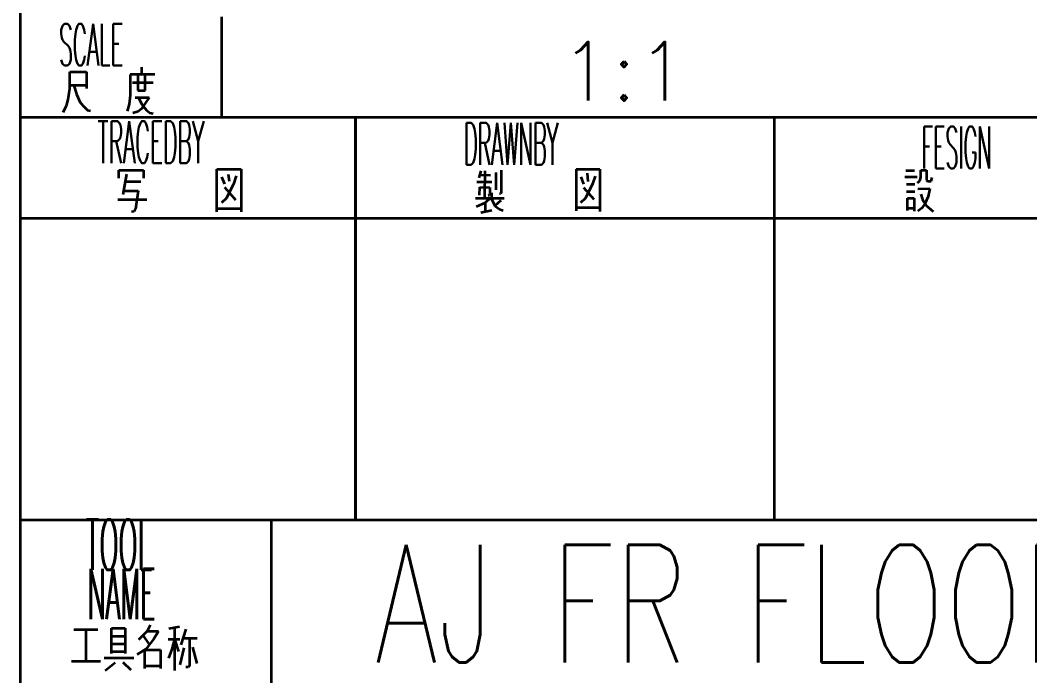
# Model space of a CAD drawing. Header units: millimetres. Extents: x 1333 to 104182, y -63725 to -5704.
# Drawn here: x 47389.2 to 47449.4, y -63626.4 to -63587.4 of the extents above; entities that cross this region are included whole.
import ezdxf
from ezdxf.enums import TextEntityAlignment as Align

# ---------------------------------------------------------------- set-up
doc = ezdxf.new("R2010")
doc.units = ezdxf.units.MM
doc.header["$LTSCALE"] = 0.5
doc.styles.get("Standard").update_dxf_attribs({"font": 'simplex.shx'})

msp = doc.modelspace()

# ---------------------------------------------------------------- linework, layer by layer
at = {"color": 7, "lineweight": 35}
for p, q in [((47389.214, -63561.16), (47389.214, -63686.304)), ((47389.214, -63561.16), (47389.214, -63686.304)), ((47514.214, -63593.16), (47389.214, -63593.16)), ((47514.214, -63593.16), (47389.214, -63593.16)), ((47409.214, -63617.16), (47409.214, -63593.16)), ((47409.214, -63593.16), (47409.214, -63617.16)), ((47409.214, -63617.16), (47409.214, -63593.16)), ((47409.214, -63593.16), (47409.214, -63617.16)), ((47434.214, -63617.16), (47434.214, -63593.16)), ((47434.214, -63617.16), (47434.214, -63593.16)), ((47389.214, -63599.16), (47514.214, -63599.16)), ((47389.214, -63599.16), (47514.214, -63599.16)), ((47514.214, -63617.16), (47389.214, -63617.16)), ((47514.214, -63617.16), (47389.214, -63617.16)), ((47404.214, -63642.16), (47404.214, -63617.16)), ((47404.214, -63642.16), (47404.214, -63617.16))]:
    msp.add_line(p, q, dxfattribs=at)
at = {"color": 7, "lineweight": 35, "ltscale": 0.15}
msp.add_line((47401.214, -63587.16), (47401.214, -63593.16), dxfattribs=at)
msp.add_line((47401.214, -63587.16), (47401.214, -63593.16), dxfattribs=at)
at = {"color": 7, "lineweight": 35, "ltscale": 0.01048}
msp.add_line((47396.454, -63590.176), (47396.454, -63590.596), dxfattribs=at)
msp.add_line((47396.454, -63590.176), (47396.454, -63590.596), dxfattribs=at)
at = {"color": 7, "lineweight": 35, "ltscale": 0.024719}
msp.add_line((47392.169, -63591.442), (47392.169, -63590.453), dxfattribs=at)
msp.add_line((47392.169, -63591.442), (47392.169, -63590.453), dxfattribs=at)
at = {"color": 7, "lineweight": 35, "ltscale": 0.024854}
for p, q in [((47392.169, -63590.453), (47393.163, -63590.453)), ((47392.169, -63590.453), (47393.163, -63590.453)), ((47392.169, -63591.244), (47393.163, -63591.244)), ((47392.169, -63591.244), (47393.163, -63591.244))]:
    msp.add_line(p, q, dxfattribs=at)
at = {"color": 7, "lineweight": 35, "ltscale": 0.024521}
msp.add_line((47393.163, -63590.453), (47393.163, -63591.434), dxfattribs=at)
msp.add_line((47393.163, -63590.453), (47393.163, -63591.434), dxfattribs=at)
at = {"color": 7, "lineweight": 35, "ltscale": 0.031244}
msp.add_line((47395.776, -63590.596), (47395.776, -63591.845), dxfattribs=at)
msp.add_line((47395.776, -63590.596), (47395.776, -63591.845), dxfattribs=at)
at = {"color": 7, "lineweight": 35, "ltscale": 0.036694}
msp.add_line((47397.243, -63590.596), (47395.776, -63590.596), dxfattribs=at)
msp.add_line((47397.243, -63590.596), (47395.776, -63590.596), dxfattribs=at)
at = {"color": 7, "lineweight": 35, "ltscale": 0.024323}
for p, q in [((47396.225, -63590.596), (47396.225, -63591.568)), ((47396.225, -63590.596), (47396.225, -63591.568)), ((47396.675, -63591.568), (47396.675, -63590.596)), ((47396.675, -63591.568), (47396.675, -63590.596))]:
    msp.add_line(p, q, dxfattribs=at)
at = {"color": 7, "lineweight": 35, "ltscale": 0.013959}
msp.add_line((47392.413, -63591.244), (47392.563, -63591.782), dxfattribs=at)
msp.add_line((47392.413, -63591.244), (47392.563, -63591.782), dxfattribs=at)
at = {"color": 7, "lineweight": 35, "ltscale": 0.030969}
msp.add_line((47397.149, -63591.11), (47395.91, -63591.11), dxfattribs=at)
msp.add_line((47397.149, -63591.11), (47395.91, -63591.11), dxfattribs=at)
at = {"color": 7, "lineweight": 35, "ltscale": 0.016611}
msp.add_line((47392.066, -63592.098), (47392.169, -63591.442), dxfattribs=at)
msp.add_line((47392.066, -63592.098), (47392.169, -63591.442), dxfattribs=at)
at = {"color": 7, "lineweight": 35, "ltscale": 0.013629}
msp.add_line((47392.563, -63591.782), (47392.784, -63592.28), dxfattribs=at)
msp.add_line((47392.563, -63591.782), (47392.784, -63592.28), dxfattribs=at)
at = {"color": 7, "lineweight": 35, "ltscale": 0.013344}
msp.add_line((47395.776, -63591.845), (47395.713, -63592.375), dxfattribs=at)
msp.add_line((47395.776, -63591.845), (47395.713, -63592.375), dxfattribs=at)
at = {"color": 7, "lineweight": 35, "ltscale": 0.020715}
msp.add_line((47396.075, -63591.972), (47396.904, -63591.972), dxfattribs=at)
msp.add_line((47396.075, -63591.972), (47396.904, -63591.972), dxfattribs=at)
at = {"color": 7, "lineweight": 35, "ltscale": 0.011255}
msp.add_line((47396.225, -63591.568), (47396.675, -63591.568), dxfattribs=at)
msp.add_line((47396.225, -63591.568), (47396.675, -63591.568), dxfattribs=at)
at = {"color": 7, "lineweight": 35, "ltscale": 0.011421}
msp.add_line((47396.28, -63591.972), (47396.462, -63592.391), dxfattribs=at)
msp.add_line((47396.28, -63591.972), (47396.462, -63592.391), dxfattribs=at)
at = {"color": 7, "lineweight": 35, "ltscale": 0.020932}
msp.add_line((47396.904, -63591.972), (47396.439, -63592.668), dxfattribs=at)
msp.add_line((47396.904, -63591.972), (47396.439, -63592.668), dxfattribs=at)
at = {"color": 7, "lineweight": 35, "ltscale": 0.01079}
msp.add_line((47391.774, -63592.85), (47391.979, -63592.47), dxfattribs=at)
msp.add_line((47391.774, -63592.85), (47391.979, -63592.47), dxfattribs=at)
at = {"color": 7, "lineweight": 35, "ltscale": 0.009543}
msp.add_line((47391.979, -63592.47), (47392.066, -63592.098), dxfattribs=at)
msp.add_line((47391.979, -63592.47), (47392.066, -63592.098), dxfattribs=at)
at = {"color": 7, "lineweight": 35, "ltscale": 0.008799}
msp.add_line((47392.784, -63592.28), (47393.037, -63592.526), dxfattribs=at)
msp.add_line((47392.784, -63592.28), (47393.037, -63592.526), dxfattribs=at)
at = {"color": 7, "lineweight": 35, "ltscale": 0.007125}
msp.add_line((47393.037, -63592.526), (47393.234, -63592.731), dxfattribs=at)
msp.add_line((47393.037, -63592.526), (47393.234, -63592.731), dxfattribs=at)
at = {"color": 7, "lineweight": 35, "ltscale": 0.010648}
msp.add_line((47395.713, -63592.375), (47395.602, -63592.787), dxfattribs=at)
msp.add_line((47395.713, -63592.375), (47395.602, -63592.787), dxfattribs=at)
at = {"color": 7, "lineweight": 35, "ltscale": 0.011233}
msp.add_line((47396.462, -63592.391), (47396.746, -63592.739), dxfattribs=at)
msp.add_line((47396.462, -63592.391), (47396.746, -63592.739), dxfattribs=at)
at = {"color": 7, "lineweight": 35, "ltscale": 0.004316}
msp.add_line((47393.234, -63592.731), (47393.4, -63592.779), dxfattribs=at)
msp.add_line((47393.234, -63592.731), (47393.4, -63592.779), dxfattribs=at)
at = {"color": 7, "lineweight": 35, "ltscale": 0.008369}
msp.add_line((47396.249, -63592.802), (47395.933, -63592.913), dxfattribs=at)
msp.add_line((47396.249, -63592.802), (47395.933, -63592.913), dxfattribs=at)
at = {"color": 7, "lineweight": 35, "ltscale": 0.005809}
msp.add_line((47396.439, -63592.668), (47396.249, -63592.802), dxfattribs=at)
msp.add_line((47396.439, -63592.668), (47396.249, -63592.802), dxfattribs=at)
at = {"color": 7, "lineweight": 35, "ltscale": 0.006083}
msp.add_line((47396.746, -63592.739), (47396.943, -63592.882), dxfattribs=at)
msp.add_line((47396.746, -63592.739), (47396.943, -63592.882), dxfattribs=at)
at = {"color": 7, "lineweight": 35, "ltscale": 0.005221}
msp.add_line((47396.943, -63592.882), (47397.149, -63592.921), dxfattribs=at)
msp.add_line((47396.943, -63592.882), (47397.149, -63592.921), dxfattribs=at)
at = {"color": 7, "lineweight": 35, "ltscale": 0.036902}
msp.add_line((47395.089, -63596.299), (47396.565, -63596.299), dxfattribs=at)
msp.add_line((47395.089, -63596.299), (47396.565, -63596.299), dxfattribs=at)
at = {"color": 7, "lineweight": 35, "ltscale": 0.012259}
msp.add_line((47395.089, -63596.789), (47395.089, -63596.299), dxfattribs=at)
msp.add_line((47395.089, -63596.789), (47395.089, -63596.299), dxfattribs=at)
at = {"color": 7, "lineweight": 35, "ltscale": 0.030595}
msp.add_line((47395.562, -63596.552), (47395.334, -63597.754), dxfattribs=at)
msp.add_line((47395.562, -63596.552), (47395.334, -63597.754), dxfattribs=at)
at = {"color": 7, "lineweight": 35, "ltscale": 0.012061}
msp.add_line((47396.565, -63596.299), (47396.565, -63596.781), dxfattribs=at)
msp.add_line((47396.565, -63596.299), (47396.565, -63596.781), dxfattribs=at)
at = {"color": 7, "lineweight": 35, "ltscale": 0.036108}
for p, q in [((47400.953, -63596.243), (47402.397, -63596.243)), ((47400.953, -63596.243), (47402.397, -63596.243)), ((47400.953, -63598.6), (47402.397, -63598.6)), ((47400.953, -63598.6), (47402.397, -63598.6))]:
    msp.add_line(p, q, dxfattribs=at)
at = {"color": 7, "lineweight": 35, "ltscale": 0.063873}
for p, q in [((47400.953, -63598.798), (47400.953, -63596.243)), ((47400.953, -63598.798), (47400.953, -63596.243)), ((47402.397, -63596.243), (47402.397, -63598.798)), ((47402.397, -63596.243), (47402.397, -63598.798))]:
    msp.add_line(p, q, dxfattribs=at)
at = {"color": 7, "lineweight": 35, "ltscale": 0.011061}
msp.add_line((47401.221, -63596.71), (47401.403, -63597.113), dxfattribs=at)
msp.add_line((47401.221, -63596.71), (47401.403, -63597.113), dxfattribs=at)
at = {"color": 7, "lineweight": 35, "ltscale": 0.010992}
msp.add_line((47401.624, -63596.536), (47401.687, -63596.971), dxfattribs=at)
msp.add_line((47401.624, -63596.536), (47401.687, -63596.971), dxfattribs=at)
at = {"color": 7, "lineweight": 35, "ltscale": 0.013066}
msp.add_line((47402.105, -63596.647), (47401.947, -63597.145), dxfattribs=at)
msp.add_line((47402.105, -63596.647), (47401.947, -63597.145), dxfattribs=at)
at = {"color": 7, "lineweight": 35, "ltscale": 0.011129}
msp.add_line((47416.693, -63596.347), (47416.567, -63596.774), dxfattribs=at)
msp.add_line((47416.693, -63596.347), (47416.567, -63596.774), dxfattribs=at)
at = {"color": 7, "lineweight": 35, "ltscale": 0.016373}
msp.add_line((47416.62, -63596.594), (47417.275, -63596.607), dxfattribs=at)
msp.add_line((47416.62, -63596.594), (47417.275, -63596.607), dxfattribs=at)
at = {"color": 7, "lineweight": 35, "ltscale": 0.038324}
msp.add_line((47416.924, -63596.355), (47416.921, -63597.888), dxfattribs=at)
msp.add_line((47416.924, -63596.355), (47416.921, -63597.888), dxfattribs=at)
at = {"color": 7, "lineweight": 35, "ltscale": 0.025931}
msp.add_line((47417.587, -63596.439), (47417.587, -63597.476), dxfattribs=at)
msp.add_line((47417.587, -63596.439), (47417.587, -63597.476), dxfattribs=at)
at = {"color": 7, "lineweight": 35, "ltscale": 0.033368}
msp.add_line((47417.914, -63596.309), (47417.914, -63597.644), dxfattribs=at)
msp.add_line((47417.914, -63596.309), (47417.914, -63597.644), dxfattribs=at)
at = {"color": 7, "lineweight": 35, "ltscale": 0.0354}
for p, q in [((47422.373, -63596.241), (47423.789, -63596.241)), ((47422.373, -63596.241), (47423.789, -63596.241)), ((47422.373, -63598.537), (47423.789, -63598.537)), ((47422.373, -63598.537), (47423.789, -63598.537))]:
    msp.add_line(p, q, dxfattribs=at)
at = {"color": 7, "lineweight": 35, "ltscale": 0.06235}
msp.add_line((47422.373, -63596.241), (47422.373, -63598.735), dxfattribs=at)
msp.add_line((47422.373, -63596.241), (47422.373, -63598.735), dxfattribs=at)
at = {"color": 7, "lineweight": 35, "ltscale": 0.011726}
msp.add_line((47422.654, -63596.699), (47422.811, -63597.141), dxfattribs=at)
msp.add_line((47422.654, -63596.699), (47422.811, -63597.141), dxfattribs=at)
at = {"color": 7, "lineweight": 35, "ltscale": 0.01243}
msp.add_line((47423.039, -63596.485), (47423.077, -63596.981), dxfattribs=at)
msp.add_line((47423.039, -63596.485), (47423.077, -63596.981), dxfattribs=at)
at = {"color": 7, "lineweight": 35, "ltscale": 0.012115}
msp.add_line((47423.518, -63596.668), (47423.359, -63597.126), dxfattribs=at)
msp.add_line((47423.518, -63596.668), (47423.359, -63597.126), dxfattribs=at)
at = {"color": 7, "lineweight": 35, "ltscale": 0.063303}
msp.add_line((47423.789, -63596.241), (47423.789, -63598.773), dxfattribs=at)
msp.add_line((47423.789, -63596.241), (47423.789, -63598.773), dxfattribs=at)
at = {"color": 7, "lineweight": 35, "ltscale": 0.018359}
msp.add_line((47441.979, -63596.714), (47442.713, -63596.714), dxfattribs=at)
msp.add_line((47441.979, -63596.714), (47442.713, -63596.714), dxfattribs=at)
at = {"color": 7, "lineweight": 35, "ltscale": 0.012939}
msp.add_line((47442.055, -63596.332), (47442.572, -63596.332), dxfattribs=at)
msp.add_line((47442.055, -63596.332), (47442.572, -63596.332), dxfattribs=at)
at = {"color": 7, "lineweight": 35, "ltscale": 0.00546}
msp.add_line((47442.873, -63596.95), (47442.945, -63596.744), dxfattribs=at)
msp.add_line((47442.873, -63596.95), (47442.945, -63596.744), dxfattribs=at)
at = {"color": 7, "lineweight": 35, "ltscale": 0.008557}
msp.add_line((47442.945, -63596.309), (47443.288, -63596.309), dxfattribs=at)
msp.add_line((47442.945, -63596.309), (47443.288, -63596.309), dxfattribs=at)
at = {"color": 7, "lineweight": 35, "ltscale": 0.010867}
msp.add_line((47442.945, -63596.744), (47442.945, -63596.309), dxfattribs=at)
msp.add_line((47442.945, -63596.744), (47442.945, -63596.309), dxfattribs=at)
at = {"color": 7, "lineweight": 35, "ltscale": 0.014682}
msp.add_line((47443.288, -63596.309), (47443.288, -63596.897), dxfattribs=at)
msp.add_line((47443.288, -63596.309), (47443.288, -63596.897), dxfattribs=at)
at = {"color": 7, "lineweight": 35, "ltscale": 0.005771}
msp.add_line((47443.562, -63596.965), (47443.626, -63596.743), dxfattribs=at)
msp.add_line((47443.562, -63596.965), (47443.626, -63596.743), dxfattribs=at)
at = {"color": 7, "lineweight": 35, "ltscale": 0.023132}
msp.add_line((47395.482, -63596.976), (47396.407, -63596.976), dxfattribs=at)
msp.add_line((47395.482, -63596.976), (47396.407, -63596.976), dxfattribs=at)
at = {"color": 7, "lineweight": 35, "ltscale": 0.010602}
msp.add_line((47401.403, -63597.327), (47401.689, -63597.64), dxfattribs=at)
msp.add_line((47401.403, -63597.327), (47401.689, -63597.64), dxfattribs=at)
at = {"color": 7, "lineweight": 35, "ltscale": 0.023868}
msp.add_line((47401.947, -63597.145), (47401.505, -63597.991), dxfattribs=at)
msp.add_line((47401.947, -63597.145), (47401.505, -63597.991), dxfattribs=at)
at = {"color": 7, "lineweight": 35, "ltscale": 0.022352}
msp.add_line((47416.461, -63597.003), (47417.355, -63596.996), dxfattribs=at)
msp.add_line((47416.461, -63597.003), (47417.355, -63596.996), dxfattribs=at)
at = {"color": 7, "lineweight": 35, "ltscale": 0.01182}
msp.add_line((47416.62, -63597.796), (47416.624, -63597.324), dxfattribs=at)
msp.add_line((47416.62, -63597.796), (47416.624, -63597.324), dxfattribs=at)
at = {"color": 7, "lineweight": 35, "ltscale": 0.015227}
msp.add_line((47416.624, -63597.324), (47417.233, -63597.339), dxfattribs=at)
msp.add_line((47416.624, -63597.324), (47417.233, -63597.339), dxfattribs=at)
at = {"color": 7, "lineweight": 35, "ltscale": 0.009534}
msp.add_line((47417.233, -63597.339), (47417.237, -63597.72), dxfattribs=at)
msp.add_line((47417.233, -63597.339), (47417.237, -63597.72), dxfattribs=at)
at = {"color": 7, "lineweight": 35, "ltscale": 0.023128}
msp.add_line((47422.811, -63597.347), (47423.431, -63598.034), dxfattribs=at)
msp.add_line((47422.811, -63597.347), (47423.431, -63598.034), dxfattribs=at)
at = {"color": 7, "lineweight": 35, "ltscale": 0.023781}
msp.add_line((47423.359, -63597.126), (47422.94, -63597.98), dxfattribs=at)
msp.add_line((47423.359, -63597.126), (47422.94, -63597.98), dxfattribs=at)
at = {"color": 7, "lineweight": 35, "ltscale": 0.012561}
msp.add_line((47442.089, -63597.148), (47442.591, -63597.148), dxfattribs=at)
msp.add_line((47442.089, -63597.148), (47442.591, -63597.148), dxfattribs=at)
at = {"color": 7, "lineweight": 35, "ltscale": 0.004368}
msp.add_line((47442.748, -63597.072), (47442.873, -63596.95), dxfattribs=at)
msp.add_line((47442.748, -63597.072), (47442.873, -63596.95), dxfattribs=at)
at = {"color": 7, "lineweight": 35, "ltscale": 0.017982}
msp.add_line((47442.755, -63597.415), (47443.474, -63597.408), dxfattribs=at)
msp.add_line((47442.755, -63597.415), (47443.474, -63597.408), dxfattribs=at)
at = {"color": 7, "lineweight": 35, "ltscale": 0.002269}
msp.add_line((47443.288, -63596.897), (47443.347, -63596.965), dxfattribs=at)
msp.add_line((47443.288, -63596.897), (47443.347, -63596.965), dxfattribs=at)
at = {"color": 7, "lineweight": 35, "ltscale": 0.005359}
msp.add_line((47443.347, -63596.965), (47443.562, -63596.965), dxfattribs=at)
msp.add_line((47443.347, -63596.965), (47443.562, -63596.965), dxfattribs=at)
at = {"color": 7, "lineweight": 35, "ltscale": 0.01206}
msp.add_line((47443.474, -63597.408), (47443.379, -63597.881), dxfattribs=at)
msp.add_line((47443.474, -63597.408), (47443.379, -63597.881), dxfattribs=at)
at = {"color": 7, "lineweight": 35, "ltscale": 0.022034}
msp.add_line((47395.376, -63597.533), (47396.257, -63597.533), dxfattribs=at)
msp.add_line((47395.376, -63597.533), (47396.257, -63597.533), dxfattribs=at)
at = {"color": 7, "lineweight": 35, "ltscale": 0.027953}
msp.add_line((47396.257, -63597.533), (47396.099, -63598.64), dxfattribs=at)
msp.add_line((47396.257, -63597.533), (47396.099, -63598.64), dxfattribs=at)
at = {"color": 7, "lineweight": 35, "ltscale": 0.009648}
msp.add_line((47401.505, -63597.991), (47401.221, -63598.252), dxfattribs=at)
msp.add_line((47401.505, -63597.991), (47401.221, -63598.252), dxfattribs=at)
at = {"color": 7, "lineweight": 35, "ltscale": 0.01417}
msp.add_line((47401.689, -63597.64), (47402.058, -63598.07), dxfattribs=at)
msp.add_line((47401.689, -63597.64), (47402.058, -63598.07), dxfattribs=at)
at = {"color": 7, "lineweight": 35, "ltscale": 0.042615}
msp.add_line((47416.384, -63597.98), (47418.089, -63597.98), dxfattribs=at)
msp.add_line((47416.384, -63597.98), (47418.089, -63597.98), dxfattribs=at)
at = {"color": 7, "lineweight": 35, "ltscale": 0.01003}
msp.add_line((47417.24, -63597.98), (47416.955, -63598.262), dxfattribs=at)
msp.add_line((47417.24, -63597.98), (47416.955, -63598.262), dxfattribs=at)
at = {"color": 7, "lineweight": 35, "ltscale": 0.001526}
for p, q in [((47417.183, -63597.827), (47417.123, -63597.835)), ((47417.183, -63597.827), (47417.123, -63597.835)), ((47417.861, -63597.728), (47417.8, -63597.728)), ((47417.861, -63597.728), (47417.8, -63597.728))]:
    msp.add_line(p, q, dxfattribs=at)
at = {"color": 7, "lineweight": 35, "ltscale": 0.002986}
msp.add_line((47417.237, -63597.72), (47417.183, -63597.827), dxfattribs=at)
msp.add_line((47417.237, -63597.72), (47417.183, -63597.827), dxfattribs=at)
at = {"color": 7, "lineweight": 35, "ltscale": 0.008582}
msp.add_line((47417.324, -63597.667), (47417.324, -63598.01), dxfattribs=at)
msp.add_line((47417.324, -63597.667), (47417.324, -63598.01), dxfattribs=at)
at = {"color": 7, "lineweight": 35, "ltscale": 0.011677}
msp.add_line((47417.324, -63598.01), (47417.53, -63598.429), dxfattribs=at)
msp.add_line((47417.324, -63598.01), (47417.53, -63598.429), dxfattribs=at)
at = {"color": 7, "lineweight": 35, "ltscale": 0.002477}
msp.add_line((47417.914, -63597.644), (47417.861, -63597.728), dxfattribs=at)
msp.add_line((47417.914, -63597.644), (47417.861, -63597.728), dxfattribs=at)
at = {"color": 7, "lineweight": 35, "ltscale": 0.009909}
msp.add_line((47422.94, -63597.98), (47422.647, -63598.247), dxfattribs=at)
msp.add_line((47422.94, -63597.98), (47422.647, -63598.247), dxfattribs=at)
at = {"color": 7, "lineweight": 35, "ltscale": 0.012451}
msp.add_line((47442.082, -63597.583), (47442.58, -63597.583), dxfattribs=at)
msp.add_line((47442.082, -63597.583), (47442.58, -63597.583), dxfattribs=at)
at = {"color": 7, "lineweight": 35, "ltscale": 0.009985}
for p, q in [((47442.15, -63597.98), (47442.549, -63597.98)), ((47442.15, -63597.98), (47442.549, -63597.98)), ((47442.15, -63598.567), (47442.549, -63598.567)), ((47442.15, -63598.567), (47442.549, -63598.567))]:
    msp.add_line(p, q, dxfattribs=at)
at = {"color": 7, "lineweight": 35, "ltscale": 0.018304}
msp.add_line((47442.15, -63598.712), (47442.15, -63597.98), dxfattribs=at)
msp.add_line((47442.15, -63598.712), (47442.15, -63597.98), dxfattribs=at)
at = {"color": 7, "lineweight": 35, "ltscale": 0.019257}
msp.add_line((47442.549, -63597.98), (47442.549, -63598.75), dxfattribs=at)
msp.add_line((47442.549, -63597.98), (47442.549, -63598.75), dxfattribs=at)
at = {"color": 7, "lineweight": 35, "ltscale": 0.008327}
msp.add_line((47442.942, -63597.736), (47443.033, -63598.056), dxfattribs=at)
msp.add_line((47442.942, -63597.736), (47443.033, -63598.056), dxfattribs=at)
at = {"color": 7, "lineweight": 35, "ltscale": 0.011686}
msp.add_line((47443.379, -63597.881), (47443.189, -63598.308), dxfattribs=at)
msp.add_line((47443.379, -63597.881), (47443.189, -63598.308), dxfattribs=at)
at = {"color": 7, "lineweight": 35, "ltscale": 0.043213}
msp.add_line((47395.042, -63598.055), (47396.77, -63598.055), dxfattribs=at)
msp.add_line((47395.042, -63598.055), (47396.77, -63598.055), dxfattribs=at)
at = {"color": 7, "lineweight": 35, "ltscale": 0.003899}
msp.add_line((47396.099, -63598.64), (47396.02, -63598.774), dxfattribs=at)
msp.add_line((47396.099, -63598.64), (47396.02, -63598.774), dxfattribs=at)
at = {"color": 7, "lineweight": 35, "ltscale": 0.014748}
msp.add_line((47416.955, -63598.262), (47416.415, -63598.498), dxfattribs=at)
msp.add_line((47416.955, -63598.262), (47416.415, -63598.498), dxfattribs=at)
at = {"color": 7, "lineweight": 35, "ltscale": 0.013156}
msp.add_line((47416.955, -63598.262), (47416.955, -63598.788), dxfattribs=at)
msp.add_line((47416.955, -63598.262), (47416.955, -63598.788), dxfattribs=at)
at = {"color": 7, "lineweight": 35, "ltscale": 0.011854}
msp.add_line((47417.88, -63598.109), (47417.53, -63598.429), dxfattribs=at)
msp.add_line((47417.88, -63598.109), (47417.53, -63598.429), dxfattribs=at)
at = {"color": 7, "lineweight": 35, "ltscale": 0.008684}
msp.add_line((47417.53, -63598.429), (47417.815, -63598.628), dxfattribs=at)
msp.add_line((47417.53, -63598.429), (47417.815, -63598.628), dxfattribs=at)
at = {"color": 7, "lineweight": 35, "ltscale": 0.005745}
msp.add_line((47417.815, -63598.628), (47418.032, -63598.704), dxfattribs=at)
msp.add_line((47417.815, -63598.628), (47418.032, -63598.704), dxfattribs=at)
at = {"color": 7, "lineweight": 35, "ltscale": 0.007735}
msp.add_line((47443.003, -63598.567), (47442.759, -63598.758), dxfattribs=at)
msp.add_line((47443.003, -63598.567), (47442.759, -63598.758), dxfattribs=at)
at = {"color": 7, "lineweight": 35, "ltscale": 0.007985}
msp.add_line((47443.189, -63598.308), (47443.003, -63598.567), dxfattribs=at)
msp.add_line((47443.189, -63598.308), (47443.003, -63598.567), dxfattribs=at)
at = {"color": 7, "lineweight": 35, "ltscale": 0.010726}
msp.add_line((47443.033, -63598.056), (47443.269, -63598.414), dxfattribs=at)
msp.add_line((47443.033, -63598.056), (47443.269, -63598.414), dxfattribs=at)
at = {"color": 7, "lineweight": 35, "ltscale": 0.013763}
msp.add_line((47443.269, -63598.414), (47443.68, -63598.78), dxfattribs=at)
msp.add_line((47443.269, -63598.414), (47443.68, -63598.78), dxfattribs=at)
at = {"color": 7, "lineweight": 35, "ltscale": 0.00435}
msp.add_line((47396.02, -63598.774), (47395.846, -63598.782), dxfattribs=at)
msp.add_line((47396.02, -63598.774), (47395.846, -63598.782), dxfattribs=at)
at = {"color": 7, "lineweight": 35, "ltscale": 0.016726}
msp.add_line((47416.693, -63598.834), (47417.347, -63598.696), dxfattribs=at)
msp.add_line((47416.693, -63598.834), (47417.347, -63598.696), dxfattribs=at)
at = {"color": 7, "lineweight": 35, "ltscale": 0.035352}
msp.add_line((47392.422, -63623.691), (47393.836, -63623.691), dxfattribs=at)
msp.add_line((47392.422, -63623.691), (47393.836, -63623.691), dxfattribs=at)
at = {"color": 7, "lineweight": 35, "ltscale": 0.047238}
msp.add_line((47393.133, -63623.691), (47393.133, -63625.581), dxfattribs=at)
msp.add_line((47393.133, -63623.691), (47393.133, -63625.581), dxfattribs=at)
at = {"color": 7, "lineweight": 35, "ltscale": 0.037363}
msp.add_line((47394.665, -63625.107), (47394.665, -63623.613), dxfattribs=at)
msp.add_line((47394.665, -63625.107), (47394.665, -63623.613), dxfattribs=at)
at = {"color": 7, "lineweight": 35, "ltscale": 0.020349}
for p, q in [((47394.665, -63623.613), (47395.479, -63623.613)), ((47394.665, -63623.613), (47395.479, -63623.613)), ((47394.665, -63624.085), (47395.479, -63624.085)), ((47394.665, -63624.085), (47395.479, -63624.085)), ((47394.665, -63624.549), (47395.479, -63624.549)), ((47394.665, -63624.549), (47395.479, -63624.549)), ((47394.665, -63624.987), (47395.479, -63624.987)), ((47394.665, -63624.987), (47395.479, -63624.987))]:
    msp.add_line(p, q, dxfattribs=at)
at = {"color": 7, "lineweight": 35, "ltscale": 0.037793}
msp.add_line((47395.479, -63623.613), (47395.479, -63625.124), dxfattribs=at)
msp.add_line((47395.479, -63623.613), (47395.479, -63625.124), dxfattribs=at)
at = {"color": 7, "lineweight": 35, "ltscale": 0.018417}
msp.add_line((47396.781, -63623.777), (47396.265, -63624.303), dxfattribs=at)
msp.add_line((47396.781, -63623.777), (47396.265, -63624.303), dxfattribs=at)
at = {"color": 7, "lineweight": 35, "ltscale": 0.01005}
msp.add_line((47396.972, -63623.423), (47396.781, -63623.777), dxfattribs=at)
msp.add_line((47396.972, -63623.423), (47396.781, -63623.777), dxfattribs=at)
at = {"color": 7, "lineweight": 35, "ltscale": 0.016846}
msp.add_line((47396.781, -63623.777), (47397.455, -63623.777), dxfattribs=at)
msp.add_line((47396.781, -63623.777), (47397.455, -63623.777), dxfattribs=at)
at = {"color": 7, "lineweight": 35, "ltscale": 0.013337}
msp.add_line((47397.455, -63623.777), (47397.194, -63624.243), dxfattribs=at)
msp.add_line((47397.455, -63623.777), (47397.194, -63624.243), dxfattribs=at)
at = {"color": 7, "lineweight": 35, "ltscale": 0.015902}
msp.add_line((47398.709, -63623.517), (47398.087, -63623.647), dxfattribs=at)
msp.add_line((47398.709, -63623.517), (47398.087, -63623.647), dxfattribs=at)
at = {"color": 7, "lineweight": 35, "ltscale": 0.063971}
msp.add_line((47398.411, -63623.579), (47398.411, -63626.138), dxfattribs=at)
msp.add_line((47398.411, -63623.579), (47398.411, -63626.138), dxfattribs=at)
at = {"color": 7, "lineweight": 35, "ltscale": 0.024585}
msp.add_line((47399.104, -63623.661), (47398.802, -63624.597), dxfattribs=at)
msp.add_line((47399.104, -63623.661), (47398.802, -63624.597), dxfattribs=at)
at = {"color": 7, "lineweight": 35, "ltscale": 0.016932}
msp.add_line((47396.924, -63624.581), (47396.541, -63624.022), dxfattribs=at)
msp.add_line((47396.924, -63624.581), (47396.541, -63624.022), dxfattribs=at)
at = {"color": 7, "lineweight": 35, "ltscale": 0.018938}
msp.add_line((47397.194, -63624.243), (47396.721, -63624.834), dxfattribs=at)
msp.add_line((47397.194, -63624.243), (47396.721, -63624.834), dxfattribs=at)
at = {"color": 7, "lineweight": 35, "ltscale": 0.01731}
msp.add_line((47398.049, -63624.252), (47398.742, -63624.252), dxfattribs=at)
msp.add_line((47398.049, -63624.252), (47398.742, -63624.252), dxfattribs=at)
at = {"color": 7, "lineweight": 35, "ltscale": 0.015606}
msp.add_line((47398.411, -63624.252), (47398.258, -63624.857), dxfattribs=at)
msp.add_line((47398.411, -63624.252), (47398.258, -63624.857), dxfattribs=at)
at = {"color": 7, "lineweight": 35, "ltscale": 0.019506}
msp.add_line((47398.411, -63624.252), (47398.658, -63624.992), dxfattribs=at)
msp.add_line((47398.411, -63624.252), (47398.658, -63624.992), dxfattribs=at)
at = {"color": 7, "lineweight": 35, "ltscale": 0.021167}
msp.add_line((47398.931, -63624.197), (47399.777, -63624.197), dxfattribs=at)
msp.add_line((47398.931, -63624.197), (47399.777, -63624.197), dxfattribs=at)
at = {"color": 7, "lineweight": 35, "ltscale": 0.041412}
msp.add_line((47399.313, -63624.197), (47399.313, -63625.854), dxfattribs=at)
msp.add_line((47399.313, -63624.197), (47399.313, -63625.854), dxfattribs=at)
at = {"color": 7, "lineweight": 35, "ltscale": 0.0158}
msp.add_line((47396.721, -63624.834), (47396.191, -63625.179), dxfattribs=at)
msp.add_line((47396.721, -63624.834), (47396.191, -63625.179), dxfattribs=at)
at = {"color": 7, "lineweight": 35, "ltscale": 0.023572}
for p, q in [((47396.642, -63624.899), (47397.585, -63624.899)), ((47396.642, -63624.899), (47397.585, -63624.899)), ((47396.642, -63625.849), (47397.585, -63625.849)), ((47396.642, -63625.849), (47397.585, -63625.849))]:
    msp.add_line(p, q, dxfattribs=at)
at = {"color": 7, "lineweight": 35, "ltscale": 0.027603}
msp.add_line((47396.642, -63626.003), (47396.642, -63624.899), dxfattribs=at)
msp.add_line((47396.642, -63626.003), (47396.642, -63624.899), dxfattribs=at)
at = {"color": 7, "lineweight": 35, "ltscale": 0.027719}
msp.add_line((47397.585, -63624.899), (47397.585, -63626.007), dxfattribs=at)
msp.add_line((47397.585, -63624.899), (47397.585, -63626.007), dxfattribs=at)
at = {"color": 7, "lineweight": 35, "ltscale": 0.014325}
msp.add_line((47398.258, -63624.857), (47398.054, -63625.393), dxfattribs=at)
msp.add_line((47398.258, -63624.857), (47398.054, -63625.393), dxfattribs=at)
at = {"color": 7, "lineweight": 35, "ltscale": 0.025803}
msp.add_line((47398.979, -63624.778), (47398.746, -63625.784), dxfattribs=at)
msp.add_line((47398.979, -63624.778), (47398.746, -63625.784), dxfattribs=at)
at = {"color": 7, "lineweight": 35, "ltscale": 0.025435}
msp.add_line((47399.499, -63624.732), (47399.745, -63625.719), dxfattribs=at)
msp.add_line((47399.499, -63624.732), (47399.745, -63625.719), dxfattribs=at)
at = {"color": 7, "lineweight": 35, "ltscale": 0.043274}
msp.add_line((47392.276, -63625.581), (47394.007, -63625.581), dxfattribs=at)
msp.add_line((47392.276, -63625.581), (47394.007, -63625.581), dxfattribs=at)
at = {"color": 7, "lineweight": 35, "ltscale": 0.044141}
msp.add_line((47394.219, -63625.373), (47395.985, -63625.373), dxfattribs=at)
msp.add_line((47394.219, -63625.373), (47395.985, -63625.373), dxfattribs=at)
at = {"color": 7, "lineweight": 35, "ltscale": 0.019084}
msp.add_line((47394.887, -63625.674), (47394.288, -63626.147), dxfattribs=at)
msp.add_line((47394.887, -63625.674), (47394.288, -63626.147), dxfattribs=at)
at = {"color": 7, "lineweight": 35, "ltscale": 0.016232}
msp.add_line((47395.341, -63625.64), (47395.804, -63626.095), dxfattribs=at)
msp.add_line((47395.341, -63625.64), (47395.804, -63626.095), dxfattribs=at)
at = {"color": 7, "lineweight": 35, "ltscale": 0.003479}
msp.add_line((47399.229, -63625.937), (47399.09, -63625.937), dxfattribs=at)
msp.add_line((47399.229, -63625.937), (47399.09, -63625.937), dxfattribs=at)
at = {"color": 7, "lineweight": 35, "ltscale": 0.002965}
msp.add_line((47399.313, -63625.854), (47399.229, -63625.937), dxfattribs=at)
msp.add_line((47399.313, -63625.854), (47399.229, -63625.937), dxfattribs=at)

# ---------------------------------------------------------------- texts
at = {"color": 7, "lineweight": 13}
for s, height, width, p, p2 in [('SCALE', 2.5, 0.345623, (47391.544, -63590.079), (47395.37, -63590.079)), ('SCALE', 2.5, 0.345623, (47391.544, -63590.079), (47395.37, -63590.079)), ('1:1', 3.5, 1.270162, (47421.424, -63592.16), (47429.045, -63592.16)), ('TRACEDBY', 2.5, 0.336734, (47393.831, -63595.886), (47400.205, -63595.886)), ('TRACEDBY', 2.5, 0.336734, (47393.831, -63595.886), (47400.205, -63595.886)), ('DRAWNBY', 2.5, 0.321805, (47415.688, -63595.983), (47421.32, -63595.983)), ('DRAWNBY', 2.5, 0.321805, (47415.688, -63595.983), (47421.32, -63595.983)), ('FESIGN', 2.5, 0.351068, (47442.984, -63596.204), (47447.163, -63596.204)), ('FESIGN', 2.5, 0.351068, (47442.984, -63596.204), (47447.163, -63596.204)), ('TOOL', 3, 0.375844, (47393.119, -63620.132), (47397.092, -63620.132)), ('TOOL', 3, 0.375844, (47393.119, -63620.132), (47397.092, -63620.132)), ('AJ FR FLOOR CTR', 7, 0.612439, (47410.355, -63625.645), (47468.945, -63625.645)), ('NAME', 3, 0.351349, (47393.236, -63623.07), (47397.301, -63623.07)), ('NAME', 3, 0.351349, (47393.236, -63623.07), (47397.301, -63623.07))]:
    msp.add_text(s, height=height, dxfattribs=dict(at, width=width)).set_placement(p, p2, align=Align.FIT)

doc.saveas('drawing.dxf')
